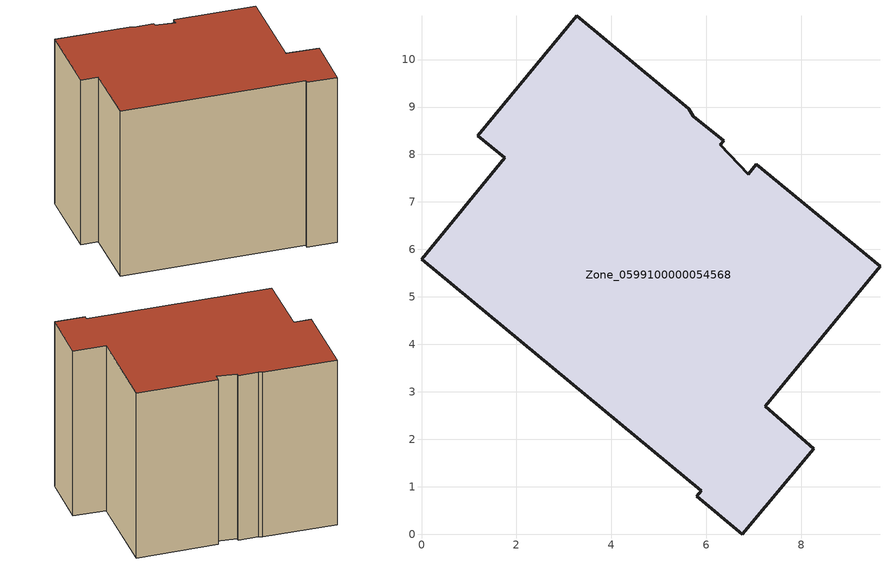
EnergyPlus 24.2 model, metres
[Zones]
Zone_0599100000054568
 floor ground (C_G): 1.19,8.39 3.27,10.92 5.63,8.97 5.72,8.81 6.37,8.29 6.29,8.2 6.89,7.59 7.05,7.79 9.66,5.64 7.24,2.69 8.27,1.8 6.76,0 5.8,0.8 5.89,0.91 0,5.79 1.75,7.93 z0
 wall outside (C_F): 5.89,0.91 5.8,0.8 6.76,0 8.27,1.8 7.24,2.69 9.66,5.64 7.05,7.79 6.89,7.59 6.29,8.2 6.37,8.29 5.72,8.81 5.63,8.97 3.27,10.92 1.19,8.39 1.75,7.93 0,5.79 5.89,0.91 z0:7.53
 roof outside (C_R): 9.66,5.64 7.05,7.79 6.89,7.59 6.29,8.2 6.37,8.29 5.72,8.81 5.63,8.97 3.27,10.92 1.19,8.39 1.75,7.93 0,5.79 5.89,0.91 5.8,0.8 6.76,0 8.27,1.8 7.24,2.69 z7.53
[BUILDING]
Pand.0599100000054568: North Axis=0; Terrain=City; Loads Convergence Tolerance Value=0.04; Temperature Convergence Tolerance Value=0.4; Solar Distribution=FullExterior; Maximum Number of Warmup Days=25; Minimum Number of Warmup Days=1
[Site:Location]
Rotterdam.The.Hague.AP_ZH_NLD Design_Conditions: Latitude=51.96; Longitude=4.45; Time Zone=1; Elevation=-4.5
[SITE:GROUNDTEMPERATURE:BUILDINGSURFACE]
18, 18, 18, 18, 18, 18, 18, 18, 18, 18, 18, 18
[MATERIAL] Thermal Absorptance=0.9; Solar Absorptance=0.7; Visible Absorptance=0.7
Name | Roughness | Thickness | Conductivity | Density | Specific Heat
G.TC.1946-1964 | MediumSmooth | 0.15 | 1 | 540 | 1210
F.TC.1946-1964 | Rough | 0.3 | 0.857143 | 1920 | 840
R.TC.1946-1964 | MediumRough | 0.2 | 0.235294 | 1500 | 1000
[CONSTRUCTION]
C_G: G.TC.1946-1964
C_F: F.TC.1946-1964
C_R: R.TC.1946-1964
[ZONE]
Zone_0599100000054568: Type=1; Multiplier=1; Ceiling Height=Autocalculate; Volume=Autocalculate; Floor Area=autocalculate; Part of Total Floor Area=Yes
[ZONEINFILTRATION:DESIGNFLOWRATE]
Infil_Zone_0599100000054568: Zone or ZoneList or Space or SpaceList=Zone_0599100000054568; Schedule=AlwaysOn; Design Flow Rate Calculation Method=Flow/Area; Flow Rate per Floor Area=0.003; Constant Term Coefficient=1; Temperature Term Coefficient=0; Velocity Term Coefficient=0; Velocity Squared Term Coefficient=0
[HVACTEMPLATE:ZONE:IDEALLOADSAIRSYSTEM]
Zone_0599100000054568: Maximum Heating Supply Air Temperature=50; Minimum Cooling Supply Air Temperature=13; Maximum Heating Supply Air Humidity Ratio=0.0156; Minimum Cooling Supply Air Humidity Ratio=0.0077; Heating Limit=NoLimit; Cooling Limit=NoLimit; Dehumidification Control Type=ConstantSensibleHeatRatio; Cooling Sensible Heat Ratio=0.7; Dehumidification Setpoint=60; Humidification Control Type=None; Humidification Setpoint=30; Outdoor Air Method=None; Outdoor Air Flow Rate per Person=0.00944; Outdoor Air Flow Rate per Zone Floor Area=0; Outdoor Air Flow Rate per Zone=0; Demand Controlled Ventilation Type=None; Outdoor Air Economizer Type=NoEconomizer; Heat Recovery Type=None; Sensible Heat Recovery Effectiveness=0.7; Latent Heat Recovery Effectiveness=0.65
[ZONECONTROL:THERMOSTAT]
ThermostatControl_Zone_0599100000054568: Zone or ZoneList=Zone_0599100000054568; Control Type Schedule=DualSetpointControlType; Control 1=Thermostat_Zone_0599100000054568; Temperature Difference Between Cutout And Setpoint=0
[THERMOSTATSETPOINT:DUALSETPOINT]
Thermostat_Zone_0599100000054568: Heating Setpoint Temperature Schedule=HeatingSetpoint_Zone_0599100000054568; Cooling Setpoint Temperature Schedule=CoolingSetpoint_Zone_0599100000054568
[SCHEDULE:COMPACT]
HeatingSetpoint_Zone_0599100000054568: Through: 12/31, For: AllDays, Until: 24:00, 21
CoolingSetpoint_Zone_0599100000054568: Through: 12/31, For: AllDays, Until: 24:00, 24
DualSetpointControlType: Through: 12/31, For: AllDays, Until: 24:00, 4
AlwaysOn: Through: 12/31, For: AllDays, Until: 24:00, 1
